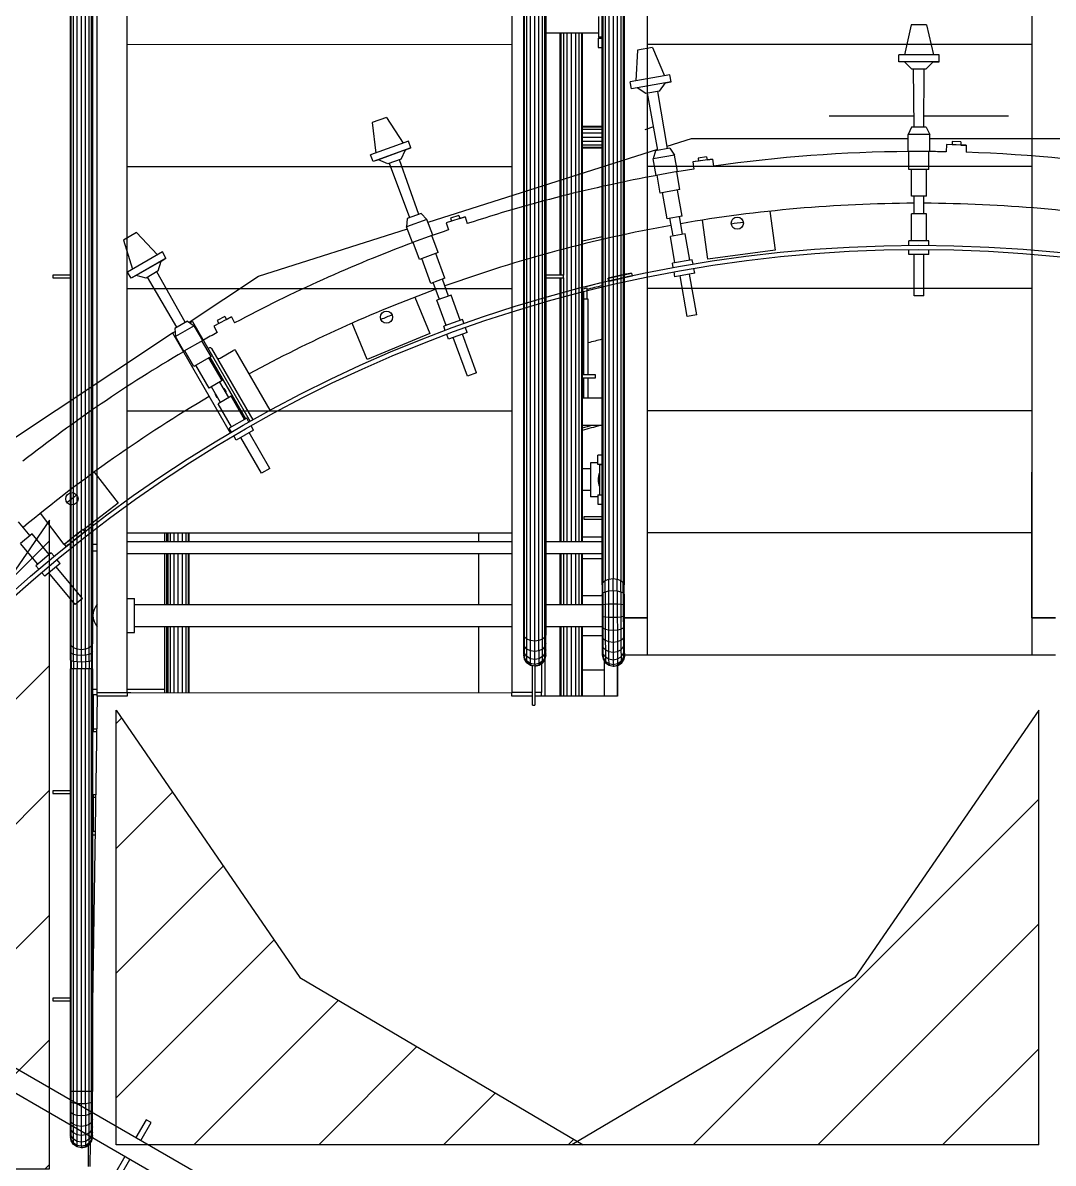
# Model space of a CAD drawing. Header units: metres. Extents: x 0 to 63075, y 0 to 44550.
# Drawn here: x 59575.8 to 59917.8, y 39164.8 to 39543.4 of the extents above; entities that cross this region are included whole.
import ezdxf

# ---------------------------------------------------------------- set-up
doc = ezdxf.new("R2010")
doc.units = ezdxf.units.M
doc.header["$LTSCALE"] = 75
for name, color, linetype in [('GSB', 7, 'Continuous'), ('ML6', 1, 'Continuous'), ('SDM', 7, 'Continuous'), ('SL1', 8, 'Continuous')]:
    doc.layers.add(name, color=color, linetype=linetype)
doc.styles.add('ROMANS', font='ROMANS.SHX')
doc.dimstyles.new('75___1-75', dxfattribs={"dimscale": 75, "dimtxt": 2.5, "dimasz": 2, "dimexe": 1.5, "dimexo": 1, "dimgap": 0.5, "dimtad": 1, "dimdec": 0, "dimzin": 12, "dimtxsty": 'ROMANS', "dimcen": 0, "dimclrd": 256, "dimclre": 256, "dimclrt": 3, "dimazin": 3, "dimtfac": 1, "dimtdec": 0, "dimtmove": 0, "dimatfit": 0, "dimfxl": 1, "dimlwd": -1, "dimlwe": -1, "dimarcsym": 0})
pattern_1 = [(44.99813, (326091.56, -18363.04), (-137.8813, 137.89033), [])]

# ---------------------------------------------------------------- blocks, each defined once
blk = doc.blocks.new('A$C6bae614f')
at = {"layer": 'SL1'}
h = blk.add_hatch(dxfattribs=at)
h.set_pattern_fill('_USER', color=256, scale=195, angle=44.9981, style=0, pattern_type=0)
h.set_pattern_definition(pattern_1)
h.paths.add_polyline_path([(410341.9, 36163.4), (409407.2, 35611.4), (410948.4, 35611.3), (410948.4, 37045.5)])
h = blk.add_hatch(dxfattribs=at)
h.set_pattern_fill('_USER', color=256, scale=195, angle=44.9981, style=0, pattern_type=0)
h.set_pattern_definition(pattern_1)
h.paths.add_polyline_path([(411501.9, 36034.3), (412127.8, 35664.6), (411095.7, 35664.6), (411095.8, 36625.1)])
h = blk.add_hatch(dxfattribs=at)
h.set_pattern_fill('_USER', color=256, scale=195, angle=44.9981, style=0, pattern_type=0)
h.set_pattern_definition(pattern_1)
h.paths.add_polyline_path([(412728.8, 36034.3), (412102.9, 35664.6), (413135, 35664.6), (413135, 36625)])
for p, q in [((412169.8, 36902.6), (412169.9, 39399)), ((412171.8, 39399), (412171.7, 36907.8)), ((412177.1, 39399), (412177, 36912.2)), ((412185, 39399), (412184.9, 36915.1)), ((412194.3, 39399), (412194.2, 36916.1)), ((412203.6, 39399), (412203.6, 36915.1)), ((412211.6, 39399), (412211.5, 36912.2)), ((412216.9, 39399), (412216.8, 36907.8)), ((412218.7, 39399), (412218.6, 36902.6)), ((412270.1, 36829.7), (412270.2, 39399)), ((413120.2, 39399), (413120.1, 36829.7)), ((410994.7, 36772.4), (410994.8, 38606.1)), ((410996.5, 36767.2), (410996.6, 38600.9)), ((411001.8, 36762.8), (411001.9, 38596.5)), ((411036.3, 36762.8), (411036.4, 38596.5)), ((411041.6, 36767.2), (411041.7, 38600.9)), ((411043.6, 38606.1), (411043.5, 36772.4)), ((411996.7, 36791.6), (411996.8, 38606)), ((411998.5, 36786.4), (411998.6, 38600.8)), ((412003.8, 36782), (412003.9, 38596.4)), ((412038.3, 36782), (412038.4, 38596.4)), ((412043.6, 36786.4), (412043.7, 38600.8)), ((412045.6, 38606), (412045.5, 36791.6)), ((411009.8, 36759.9), (411009.8, 38593.5)), ((411019.1, 36758.9), (411019.1, 38592.5)), ((411028.4, 36759.9), (411028.5, 38593.5)), ((412011.8, 36779), (412011.8, 38593.5)), ((412021.1, 36778), (412021.2, 38592.5)), ((412030.4, 36779), (412030.5, 38593.5)), ((411054.1, 36664.6), (411054.2, 38554.6)), ((411120.1, 36664.6), (411120.2, 38554.6)), ((411970.2, 38554.6), (411970.1, 36664.6)), ((412162.1, 38158.9), (412162.1, 38112.9)), ((412853.4, 38140.1), (412838.1, 38074.1)), ((412887, 38140.1), (412853.4, 38140.1)), ((412887, 38140.1), (412902.2, 38074.1)), ((412045.5, 38122.6), (412162.1, 38122.6)), ((412077.3, 37587.1), (412077.3, 38122.6)), ((412079.1, 38122.6), (412079.1, 37587.1)), ((412084.4, 38122.6), (412084.4, 37587.1)), ((412092.3, 38122.6), (412092.3, 36998)), ((412101.7, 38122.6), (412101.6, 36998)), ((412111, 38122.6), (412111, 36998)), ((412118.9, 38122.6), (412118.9, 36998)), ((412124.2, 38122.6), (412124.2, 36998)), ((412126.1, 38122.6), (412126, 36998)), ((411120.2, 38097.2), (411970.2, 38097.1)), ((412161, 38110.5), (412169.9, 38110.5)), ((412161, 38110.5), (412161, 38089.9)), ((412161, 38089.9), (412169.9, 38089.9)), ((412169.9, 38112.9), (412162.1, 38112.9)), ((412164.1, 38112.9), (412164.1, 38110.5)), ((412281.2, 38090), (412248.1, 38084.2)), ((413120.2, 38097.1), (412270.2, 38097.1)), ((412281.2, 38090), (412307.7, 38027.7)), ((412248.1, 38084.2), (412244.5, 38016.6)), ((412914.6, 38074.1), (412825.7, 38074.1)), ((412825.7, 38058.3), (412825.7, 38074.1)), ((412914.6, 38058.3), (412914.6, 38074.1)), ((412914.6, 38058.3), (412825.7, 38058.3)), ((412838.4, 38058.3), (412825.7, 38058.3)), ((412902, 38058.3), (412838.4, 38058.3)), ((412854.6, 38042.4), (412838.4, 38058.3)), ((412885.7, 38042.4), (412854.6, 38042.4)), ((412859.5, 37914.2), (412858.6, 38042.4)), ((412880.9, 37914.2), (412881.7, 38042.4)), ((412885.7, 38042.4), (412902, 38058.3)), ((412902, 38058.3), (412914.6, 38058.3)), ((412319.9, 38029.9), (412232.3, 38014.5)), ((412235.1, 37998.9), (412232.3, 38014.5)), ((412322.6, 38014.3), (412235.1, 37998.9)), ((412310.2, 38012.1), (412322.6, 38014.3)), ((412322.6, 38014.3), (412319.9, 38029.9)), ((412247.6, 38001), (412235.1, 37998.9)), ((412310.2, 38012.1), (412247.6, 38001)), ((412266.3, 37988.2), (412247.6, 38001)), ((412296.9, 37993.6), (412266.3, 37988.2)), ((412293.4, 37862.8), (412270.2, 37988.9)), ((412314.4, 37866.5), (412293, 37992.9)), ((412296.9, 37993.6), (412310.2, 38012.1)), ((412859.3, 37938.6), (412672, 37938.6)), ((413068.4, 37938.6), (412881, 37938.6)), ((411693.3, 37935.6), (411661.7, 37924.1)), ((411661.7, 37924.1), (411669.9, 37856.9)), ((411693.3, 37935.6), (411730.2, 37878.8)), ((412126.1, 37916.4), (412169.9, 37916.4)), ((412126.1, 37914.5), (412169.9, 37914.5)), ((412283.9, 37914.4), (412264.4, 37908.2)), ((412853.9, 37914.2), (412846.3, 37897.6)), ((412886.5, 37914.2), (412853.9, 37914.2)), ((412886.5, 37914.2), (412894.1, 37897.6)), ((412126.1, 37909.3), (412169.9, 37909.3)), ((412126.1, 37901.3), (412169.9, 37901.3)), ((412126.1, 37892), (412169.9, 37892)), ((412313.5, 37872), (412367.8, 37889.2)), ((412367.8, 37889.2), (412846.3, 37889.2)), ((412894.1, 37897.6), (412846.3, 37897.6)), ((412846.3, 37860.3), (412846.3, 37897.6)), ((412894.1, 37860.3), (412894.1, 37897.6)), ((412894.1, 37889.2), (413372.5, 37889.2)), ((411741.8, 37883), (411658.3, 37852.6)), ((411747.3, 37868.2), (411663.7, 37837.8)), ((411735.4, 37863.8), (411675.6, 37842.1)), ((411725.6, 37843.3), (411735.4, 37863.8)), ((411735.4, 37863.8), (411747.3, 37868.2)), ((411747.3, 37868.2), (411741.8, 37883)), ((411785.2, 37703.9), (412292.9, 37865.4)), ((412126.1, 37882.7), (412169.9, 37882.7)), ((412126.1, 37874.8), (412169.9, 37874.8)), ((412126.1, 37869.5), (412169.9, 37869.5)), ((412169.9, 37867.6), (412126.1, 37867.6)), ((412319.9, 37867.5), (412287.8, 37861.9)), ((412319.9, 37867.5), (412330.3, 37852.4)), ((412931.3, 37875.6), (412930.6, 37859.6)), ((412975, 37873.9), (412931.3, 37875.6)), ((412943.6, 37875.1), (412931.3, 37875.6)), ((412944, 37882.1), (412943.6, 37875.1)), ((412962.7, 37874.4), (412943.6, 37875.1)), ((412962.9, 37881.3), (412944, 37882.1)), ((412962.9, 37881.3), (412962.7, 37874.4)), ((412962.7, 37874.4), (412975, 37873.9)), ((412975, 37873.9), (412974.4, 37858.4)), ((411663.7, 37837.8), (411658.3, 37852.6)), ((411675.6, 37842.1), (411663.7, 37837.8)), ((411696.3, 37832.7), (411675.6, 37842.1)), ((411725.6, 37843.3), (411696.3, 37832.7)), ((411764.8, 37721.2), (411721.8, 37841.9)), ((412287.8, 37861.9), (412283.2, 37844.2)), ((412330.3, 37852.4), (412283.2, 37844.2)), ((412289.7, 37807.5), (412283.2, 37844.2)), ((412336.7, 37815.8), (412330.3, 37852.4)), ((412414.1, 37843.2), (412370.8, 37837.2)), ((412383, 37838.9), (412370.8, 37837.2)), ((412400.9, 37848.4), (412382.1, 37845.8)), ((412382.1, 37845.8), (412383, 37838.9)), ((412401.9, 37841.5), (412383, 37838.9)), ((412400.9, 37848.4), (412401.9, 37841.5)), ((412401.9, 37841.5), (412414.1, 37843.2)), ((412414.1, 37843.2), (412416.2, 37827.9)), ((412894.1, 37860.3), (412846.3, 37860.3)), ((412848.2, 37820.3), (412848.2, 37860.3)), ((412892.2, 37820.3), (412892.2, 37860.3)), ((411120.2, 37827.2), (411970.2, 37827.1)), ((411744.7, 37713.9), (411700.1, 37834)), ((413120.2, 37827.1), (412270.2, 37827.1)), ((412336.7, 37815.8), (412289.7, 37807.5)), ((412341.9, 37776.1), (412334.9, 37815.5)), ((412370.8, 37837.2), (412372.9, 37821.4)), ((412892.2, 37820.3), (412848.2, 37820.3)), ((412853.5, 37761.7), (412853.5, 37820.3)), ((412886.9, 37761.7), (412886.9, 37820.3)), ((412298.5, 37768.4), (412291.5, 37807.8)), ((412341.9, 37776.1), (412298.5, 37768.4)), ((412313.9, 37711.6), (412303.7, 37769.3)), ((412346.8, 37717.4), (412336.6, 37775.1)), ((412886.9, 37761.7), (412853.5, 37761.7)), ((412859.6, 37722.1), (412859.5, 37761.7)), ((412880.8, 37722.1), (412880.8, 37761.7)), ((411739.4, 37712), (411738, 37693.8)), ((411770.1, 37723.2), (411739.4, 37712)), ((411770.1, 37723.2), (411782.9, 37710.1)), ((411867, 37715.5), (411825.4, 37702.2)), ((411853.1, 37718.4), (411835.1, 37712.6)), ((411835.1, 37712.6), (411837.2, 37705.9)), ((411855.3, 37711.8), (411837.2, 37705.9)), ((411853.1, 37718.4), (411855.3, 37711.8)), ((411855.3, 37711.8), (411867, 37715.5)), ((411867, 37715.5), (411871.8, 37700.8)), ((412346.8, 37717.4), (412313.9, 37711.6)), ((412326.8, 37673.6), (412319.8, 37712.7)), ((412347.7, 37677.3), (412340.8, 37716.4)), ((412541, 37728.3), (412552.3, 37642.1)), ((412886.9, 37722.1), (412853.5, 37722.1)), ((412853.5, 37663), (412853.5, 37722.1)), ((412886.9, 37663), (412886.9, 37722.1)), ((411410.4, 37584.7), (411739.6, 37689.4)), ((411782.9, 37710.1), (411738, 37693.8)), ((411750.7, 37658.8), (411738, 37693.8)), ((411795.6, 37675.1), (411782.9, 37710.1)), ((411837.2, 37705.9), (411825.4, 37702.2)), ((411825.4, 37702.2), (411830.3, 37686.9)), ((412403.6, 37622.5), (412392.2, 37708.7)), ((411141.2, 37681.3), (411112.1, 37664.5)), ((411112.1, 37664.5), (411131.8, 37599.8)), ((411141.2, 37681.3), (411187.4, 37631.9)), ((411795.6, 37675.1), (411750.7, 37658.8)), ((411807.6, 37636.9), (411793.9, 37674.5)), ((412126.1, 37662.5), (412127.5, 37663)), ((412127.5, 37663), (412169.9, 37672)), ((412353.7, 37678.4), (412320.8, 37672.6)), ((412331, 37614.4), (412320.8, 37672.6)), ((412363.9, 37620.2), (412353.7, 37678.4)), ((412892.4, 37663), (412847.9, 37663)), ((412847.9, 37652.9), (412847.9, 37663)), ((412892.4, 37652.9), (412892.4, 37663)), ((411198.1, 37638.1), (411121.1, 37593.6)), ((411206, 37624.4), (411198.1, 37638.1)), ((411766.2, 37621.8), (411752.5, 37659.4)), ((411807.6, 37636.9), (411766.2, 37621.8)), ((412552.3, 37642.1), (412403.6, 37622.5)), ((412847.9, 37632.5), (412847.9, 37643.4)), ((412892.4, 37632.5), (412892.4, 37643.4)), ((411206, 37624.4), (411129, 37579.9)), ((411195.1, 37618), (411140, 37586.2)), ((411188.9, 37596.1), (411195.1, 37618)), ((411195.1, 37618), (411206, 37624.4)), ((411791.2, 37568.6), (411771.2, 37623.7)), ((411822.6, 37580), (411802.6, 37635.1)), ((412369.4, 37621.1), (412325.6, 37613.4)), ((412327.3, 37603.5), (412325.6, 37613.4)), ((412371.2, 37611.2), (412369.4, 37621.1)), ((412892.4, 37632.5), (412847.9, 37632.5)), ((412859.5, 37541.2), (412859.5, 37632.5)), ((412880.8, 37541.2), (412880.8, 37632.5)), ((410955.7, 37587.2), (410955.7, 37580.8)), ((410994.7, 37587.2), (410955.7, 37587.2)), ((411129, 37579.9), (411121.1, 37593.6)), ((411140, 37586.2), (411129, 37579.9)), ((411162, 37580.5), (411140, 37586.2)), ((411188.9, 37596.1), (411162, 37580.5)), ((411248.8, 37482.7), (411185.5, 37594.1)), ((412084.7, 37587.1), (412045.5, 37587.1)), ((412084.7, 37580.8), (412084.7, 37587.1)), ((412234.8, 37591.4), (412236.2, 37585.2)), ((412330.9, 37583.4), (412329, 37594.1)), ((412374.7, 37591.1), (412330.9, 37583.4)), ((412379.1, 37499.1), (412363.3, 37589.1)), ((412374.7, 37591.1), (412372.8, 37601.8)), ((410955.7, 37580.8), (410994.7, 37580.8)), ((411230.3, 37472), (411165.5, 37582.5)), ((411257, 37483.1), (411410.4, 37584.7)), ((411822.6, 37580), (411791.2, 37568.6)), ((411810.5, 37533.4), (411796.9, 37570.7)), ((411830.4, 37540.7), (411816.9, 37577.9)), ((412045.5, 37580.8), (412084.7, 37580.8)), ((412077.2, 36998), (412077.3, 37580.8)), ((412079.1, 37580.8), (412079.1, 36998)), ((412084.4, 37580.8), (412084.4, 36998)), ((412185, 37573.7), (412183.5, 37579.9)), ((412358.2, 37495.4), (412342.3, 37585.4)), ((411120.2, 37557.2), (411970.2, 37557.1)), ((411756.2, 37538.3), (411789.5, 37458)), ((411836.2, 37542.7), (411804.8, 37531.3)), ((411856.4, 37487.2), (411836.2, 37542.7)), ((412126.1, 37555.6), (412136, 37558.6)), ((412126.1, 37551.5), (412129.7, 37551.5)), ((412129.7, 37366.4), (412129.7, 37551.5)), ((412136, 37558.6), (412136, 37534)), ((413120.2, 37557.1), (412270.2, 37557.1)), ((412880.8, 37541.2), (412859.5, 37541.2)), ((413120.2, 37287.1), (413120.2, 37557.1)), ((411825, 37475.8), (411804.8, 37531.3)), ((412139.2, 37534), (412129.7, 37534)), ((412139.2, 37366.4), (412139.2, 37534)), ((411253.7, 37485.5), (411225.4, 37469.2)), ((411253.7, 37485.5), (411268.5, 37474.9)), ((411264.7, 37484.6), (411263.5, 37484)), ((411264.7, 37484.6), (411392.2, 37263.7)), ((411350.5, 37494.8), (411311.8, 37474.4)), ((411336.3, 37495.2), (411319.5, 37486.4)), ((411319.5, 37486.4), (411322.7, 37480.2)), ((411339.6, 37489.1), (411322.7, 37480.2)), ((411336.3, 37495.2), (411339.6, 37489.1)), ((411339.6, 37489.1), (411350.5, 37494.8)), ((411350.5, 37494.8), (411357.7, 37481.2)), ((411861.6, 37489.1), (411819.8, 37473.9)), ((411865, 37479.6), (411861.6, 37489.1)), ((412379.1, 37499.1), (412358.2, 37495.4)), ((411220.7, 37459.2), (411226.1, 37462.4)), ((411223.7, 37461), (411226.1, 37462.6)), ((411225.4, 37469.2), (411227.2, 37451)), ((411268.5, 37474.9), (411227.2, 37451)), ((411263.5, 37484), (411259.2, 37481.5)), ((411287.2, 37442.6), (411268.5, 37474.9)), ((411322.7, 37480.2), (411311.8, 37474.4)), ((411311.8, 37474.4), (411319.2, 37460.2)), ((411650.9, 37400.6), (411617.6, 37480.9)), ((411823.2, 37464.4), (411819.8, 37473.9)), ((411872, 37460.4), (411830.2, 37445.2)), ((411872, 37460.4), (411868.3, 37470.7)), ((410776.6, 37164.8), (411220.8, 37459.1)), ((411220.7, 37459.2), (411348.2, 37238.3)), ((411245.8, 37418.8), (411227.2, 37451)), ((411287.2, 37442.6), (411245.8, 37418.8)), ((411305.6, 37407.1), (411285.6, 37441.7)), ((411789.5, 37458), (411650.9, 37400.6)), ((411830.2, 37445.2), (411826.5, 37455.5)), ((411872.3, 37363.4), (411841.1, 37449.2)), ((411892.4, 37370.7), (411861.1, 37456.5)), ((412129.7, 37449.9), (412126.1, 37449.9)), ((411267.4, 37385), (411247.4, 37419.7)), ((411300.4, 37425.4), (411299.2, 37424.7)), ((411306.5, 37424.9), (411397.7, 37266.8)), ((411325.7, 37403.7), (411354.6, 37420.4)), ((411436.6, 37288.4), (411360.7, 37419.9)), ((411305.6, 37407.1), (411267.4, 37385)), ((411301.3, 37337), (411272, 37387.7)), ((411330.2, 37353.7), (411300.9, 37404.4)), ((411303, 37405.6), (411381.7, 37269.3)), ((411892.4, 37370.7), (411872.3, 37363.4)), ((412155.2, 37366.4), (412126.1, 37366.4)), ((412126.1, 37360.1), (412155.2, 37360.1)), ((412129.7, 37314.8), (412129.7, 37360.1)), ((412139.2, 37314.8), (412139.2, 37360.1)), ((412155.2, 37360.1), (412155.2, 37366.4)), ((411330.2, 37353.7), (411301.3, 37337)), ((411326.4, 37305.6), (411306.5, 37340)), ((411344.8, 37316.3), (411325, 37350.6)), ((411315.2, 37323.3), (411315.5, 37324.5)), ((411317.3, 37321.1), (411315.2, 37323.3)), ((411317.7, 37320.7), (411317.3, 37321.1)), ((411350.1, 37319.3), (411321.1, 37302.6)), ((411335.8, 37331.9), (411336.2, 37331.5)), ((411336.2, 37331.5), (411338.3, 37329.3)), ((411338.3, 37329.3), (411338, 37328.1)), ((411379.6, 37268.1), (411350.1, 37319.3)), ((412169.8, 37314.8), (412126.1, 37314.8)), ((411120.2, 37287.2), (411970.2, 37287.1)), ((411350.7, 37251.4), (411321.1, 37302.6)), ((413120.2, 37287.1), (412270.2, 37287.1)), ((413120.1, 37017.1), (413120.2, 37287.1)), ((411384.4, 37270.9), (411345.9, 37248.6)), ((411389.5, 37262.2), (411384.4, 37270.9)), ((411350.9, 37239.9), (411345.9, 37248.6)), ((411399.7, 37244.5), (411361.1, 37222.2)), ((411435.3, 37159.6), (411389.6, 37238.7)), ((411399.7, 37244.5), (411394.2, 37253.9)), ((412169.8, 37254.5), (412126.1, 37254.5)), ((411361.1, 37222.2), (411355.7, 37231.7)), ((411416.8, 37148.9), (411371.2, 37228)), ((412169.8, 37188.7), (412160.9, 37188.7)), ((412160.9, 37168.1), (412160.9, 37188.7)), ((411435.3, 37159.6), (411416.8, 37148.9)), ((412144.6, 37158.7), (412126.1, 37158.7)), ((412144.6, 37172.3), (412144.6, 37096.9)), ((412160.9, 37172.3), (412144.6, 37172.3)), ((412169.8, 37168.1), (412160.9, 37168.1)), ((412164.1, 37168.1), (412169.8, 37168.1)), ((412164.1, 37168.1), (412164.1, 37101.2)), ((412165.2, 37168.1), (412165.2, 37168.1)), ((411047.4, 37151.7), (411100.3, 37082.7)), ((412144.6, 37110.5), (412126.1, 37110.5)), ((411100.3, 37082.7), (411023.5, 37023.8)), ((412160.9, 37096.9), (412144.6, 37096.9)), ((412160.9, 37101.2), (412169.8, 37101.2)), ((412160.9, 37101.2), (412160.9, 37080.5)), ((410981.3, 36991.4), (410928.4, 37060.4)), ((412160.9, 37080.5), (412169.8, 37080.5)), ((410905.5, 37010.9), (410880, 37041.4)), ((412130.6, 37053.5), (412169.8, 37053.5)), ((412130.6, 37047.1), (412130.6, 37053.5)), ((412169.8, 37047.1), (412130.6, 37047.1)), ((412169.8, 37047.1), (412130.6, 37047.1)), ((410910.2, 37014.8), (410884.6, 36993.4)), ((410948.2, 36969.6), (410910.2, 37014.8)), ((411022.7, 37024.8), (411026.7, 37019.8)), ((411120.1, 37017.2), (411970.1, 37017.1)), ((411202.6, 37017.2), (411202.6, 36998)), ((411202.6, 37017.2), (411202.6, 36998)), ((411208, 36998), (411208, 37017.2)), ((411209.9, 37017.2), (411209.9, 36998)), ((411215.1, 37017.2), (411215.1, 36998)), ((411223.1, 37017.2), (411223.1, 36998)), ((411232.4, 37017.2), (411232.4, 36998)), ((411241.7, 37017.2), (411241.7, 36998)), ((411249.7, 37017.2), (411249.7, 36998)), ((411254.9, 37017.2), (411254.9, 36998)), ((411256.8, 37017.2), (411256.8, 36998)), ((411897.1, 37017.2), (411897.1, 36998)), ((412126, 37008.7), (412169.8, 37008.7)), ((413120.1, 37017.1), (412270.1, 37017.1)), ((413120.1, 36829.7), (413120.1, 37017.1)), ((410922.6, 36948.1), (410884.6, 36993.4)), ((410981.9, 36991.8), (410981.3, 36991.4)), ((410985.5, 36987.2), (410981.6, 36992.2)), ((411043.5, 36992.2), (411054.1, 36992.2)), ((411120.1, 36998), (411970.1, 36998)), ((412045.5, 36998), (412169.8, 36998)), ((410952.4, 36973.1), (410918.3, 36944.5)), ((410958.9, 36965.4), (410952.4, 36973.1)), ((410972, 36949.8), (410965, 36958.1)), ((411043.5, 36977.2), (411054.1, 36977.2)), ((411120.1, 36971.3), (411970.1, 36971.3)), ((411202.6, 36971.3), (411202.6, 36858.8)), ((411202.6, 36971.3), (411202.6, 36858.8)), ((411208, 36858.8), (411208, 36971.3)), ((411209.9, 36971.3), (411209.9, 36858.8)), ((411215.1, 36971.3), (411215.1, 36858.8)), ((411223.1, 36971.3), (411223.1, 36858.8)), ((411232.4, 36971.3), (411232.4, 36858.8)), ((411241.7, 36971.3), (411241.7, 36858.8)), ((411249.7, 36971.3), (411249.7, 36858.8)), ((411254.9, 36971.3), (411254.9, 36858.8)), ((411256.8, 36971.3), (411256.8, 36858.8)), ((411897.1, 36971.3), (411897.1, 36858.8)), ((412045.5, 36971.3), (412169.8, 36971.3)), ((412077.2, 36858.7), (412077.2, 36971.3)), ((412079.1, 36971.3), (412079.1, 36858.7)), ((412084.4, 36971.3), (412084.4, 36858.7)), ((412092.3, 36971.3), (412092.3, 36858.7)), ((412101.6, 36971.3), (412101.6, 36858.7)), ((412111, 36971.3), (412111, 36858.7)), ((412118.9, 36971.3), (412118.9, 36858.7)), ((412124.2, 36971.3), (412124.2, 36858.7)), ((412126, 36971.3), (412126, 36858.7)), ((412126, 36960.5), (412169.8, 36960.5)), ((410924.8, 36936.8), (410918.3, 36944.5)), ((410972, 36949.8), (410937.9, 36921.2)), ((411021.8, 36872.4), (410963.1, 36942.3)), ((410937.9, 36921.2), (410930.9, 36929.5)), ((411005.5, 36858.7), (410946.8, 36928.6)), ((412169.8, 36902.6), (412171.7, 36907.8)), ((412171.7, 36907.8), (412177, 36912.2)), ((412171.7, 36884.4), (412171.7, 36907.8)), ((412177, 36912.2), (412184.9, 36915.1)), ((412177, 36887.1), (412177, 36912.2)), ((412184.9, 36915.1), (412194.2, 36916.1)), ((412184.9, 36888.9), (412184.9, 36915.1)), ((412194.2, 36889.6), (412194.2, 36916.1)), ((412194.2, 36916.1), (412203.6, 36915.1)), ((412203.6, 36888.9), (412203.6, 36915.1)), ((412203.6, 36915.1), (412211.5, 36912.2)), ((412211.5, 36887.1), (412211.5, 36912.2)), ((412211.5, 36912.2), (412216.8, 36907.8)), ((412216.8, 36907.8), (412218.6, 36902.6)), ((412216.8, 36884.4), (412216.8, 36907.8)), ((412169.8, 36902.6), (412169.8, 36881.2)), ((412169.8, 36881.2), (412171.7, 36884.4)), ((412169.8, 36881.2), (412169.9, 36857.9)), ((412171.7, 36884.4), (412177, 36887.1)), ((412171.7, 36884.4), (412171.7, 36858.9)), ((412177, 36887.1), (412184.9, 36888.9)), ((412177, 36887.1), (412177, 36859.8)), ((412184.9, 36888.9), (412194.2, 36889.6)), ((412184.9, 36860.4), (412184.9, 36888.9)), ((412194.2, 36889.6), (412194.3, 36860.6)), ((412194.2, 36889.6), (412203.6, 36888.9)), ((412203.6, 36888.9), (412211.5, 36887.1)), ((412203.6, 36888.9), (412203.6, 36860.4)), ((412211.5, 36887.1), (412211.5, 36859.8)), ((412211.5, 36887.1), (412216.8, 36884.4)), ((412216.8, 36884.4), (412218.6, 36881.3)), ((412216.8, 36884.4), (412216.8, 36859)), ((412218.6, 36881.3), (412218.6, 36902.6)), ((412218.6, 36881.3), (412218.7, 36858)), ((411021.8, 36872.4), (411005.5, 36858.7)), ((411120.1, 36872.4), (411136.5, 36872.4)), ((411136.5, 36796.9), (411136.5, 36872.4)), ((411136.5, 36858.8), (411970.1, 36858.8)), ((412045.5, 36858.8), (412169.9, 36858.7)), ((412126, 36879.1), (412169.8, 36879.1)), ((412169.9, 36857.9), (412171.7, 36858.9)), ((412169.9, 36857.9), (412169.9, 36834)), ((412171.7, 36858.9), (412177, 36859.8)), ((412171.7, 36858.9), (412171.7, 36832.7)), ((412177, 36859.8), (412184.9, 36860.4)), ((412177, 36859.8), (412177, 36831.7)), ((412184.9, 36860.4), (412194.3, 36860.6)), ((412185, 36831), (412184.9, 36860.4)), ((412194.3, 36860.6), (412194.3, 36830.8)), ((412194.3, 36860.6), (412203.6, 36860.4)), ((412203.6, 36860.4), (412211.5, 36859.8)), ((412203.6, 36860.4), (412203.6, 36831.1)), ((412211.5, 36859.8), (412211.5, 36831.8)), ((412211.5, 36859.8), (412216.8, 36859)), ((412216.8, 36859), (412218.7, 36858)), ((412216.8, 36859), (412216.8, 36832.8)), ((412218.7, 36858), (412218.7, 36834)), ((411043.5, 36842.2), (411045.4, 36842.2)), ((412169.9, 36834), (412171.7, 36832.7)), ((412169.9, 36834), (412169.9, 36810.8)), ((412171.7, 36832.7), (412177, 36831.7)), ((412171.7, 36832.7), (412171.8, 36807.4)), ((412177, 36831.7), (412185, 36831)), ((412177, 36831.7), (412177.1, 36804.5)), ((412185, 36831), (412194.3, 36830.8)), ((412185, 36802.6), (412185, 36831)), ((412194.3, 36830.8), (412203.6, 36831.1)), ((412194.3, 36830.8), (412194.3, 36802)), ((412203.6, 36831.1), (412211.5, 36831.8)), ((412203.6, 36831.1), (412203.7, 36802.7)), ((412211.5, 36831.8), (412216.8, 36832.8)), ((412211.5, 36831.8), (412211.6, 36804.6)), ((412216.8, 36832.8), (412218.7, 36834)), ((412216.8, 36832.8), (412216.9, 36807.5)), ((412218.7, 36834), (412218.7, 36810.9)), ((412218.7, 36829.7), (412270.1, 36829.7)), ((412270.1, 36829.7), (412218.7, 36829.7)), ((412270.1, 36747.1), (412270.1, 36829.7)), ((413120.1, 36829.7), (413120.1, 36747.1)), ((413171.8, 36829.7), (413120.1, 36829.7)), ((413120.1, 36829.7), (413171.8, 36829.7)), ((411043.5, 36827.2), (411045.4, 36827.2)), ((411136.5, 36810.5), (411970.1, 36810.5)), ((411202.6, 36810.5), (411202.6, 36671.2)), ((411202.6, 36810.5), (411202.6, 36663.3)), ((411208, 36663.3), (411208, 36810.5)), ((411209.9, 36810.5), (411209.8, 36663.3)), ((411215.1, 36810.5), (411215.1, 36663.3)), ((411223.1, 36810.5), (411223.1, 36663.3)), ((411232.4, 36810.5), (411232.4, 36663.3)), ((411241.7, 36810.5), (411241.7, 36663.3)), ((411249.6, 36810.5), (411249.6, 36663.3)), ((411254.9, 36810.5), (411254.9, 36663.3)), ((411256.8, 36810.5), (411256.8, 36663.3)), ((411897.1, 36810.5), (411897.1, 36663.2)), ((412045.5, 36810.5), (412169.9, 36810.5)), ((412077.2, 36656.2), (412077.2, 36810.5)), ((412079.1, 36810.5), (412079.1, 36656.2)), ((412084.4, 36810.5), (412084.4, 36656.2)), ((412092.3, 36810.5), (412092.3, 36656.2)), ((412101.6, 36810.5), (412101.6, 36656.2)), ((412111, 36810.5), (412111, 36656.2)), ((412118.9, 36810.5), (412118.9, 36656.2)), ((412124.2, 36810.5), (412124.2, 36656.2)), ((412126, 36810.5), (412126, 36656.2)), ((412169.9, 36810.8), (412171.8, 36807.4)), ((412169.9, 36810.8), (412170, 36789.7)), ((412171.8, 36807.4), (412177.1, 36804.5)), ((412171.8, 36807.4), (412171.8, 36784.3)), ((412177.1, 36804.5), (412177.1, 36779.8)), ((412177.1, 36804.5), (412185, 36802.6)), ((412203.7, 36802.7), (412211.6, 36804.6)), ((412211.6, 36804.6), (412216.9, 36807.5)), ((412211.6, 36804.6), (412211.6, 36779.9)), ((412216.9, 36807.5), (412218.7, 36810.9)), ((412216.9, 36807.5), (412216.9, 36784.4)), ((412218.7, 36810.9), (412218.8, 36789.8)), ((411120.1, 36796.9), (411136.5, 36796.9)), ((411998.5, 36786.4), (411996.7, 36791.6)), ((411996.7, 36773), (411996.7, 36791.6)), ((411998.5, 36766.1), (411998.5, 36786.4)), ((412003.8, 36782), (411998.5, 36786.4)), ((412003.8, 36760.2), (412003.8, 36782)), ((412011.8, 36779), (412003.8, 36782)), ((412011.8, 36756.3), (412011.8, 36779)), ((412021.1, 36778), (412011.8, 36779)), ((412030.4, 36779), (412021.1, 36778)), ((412038.3, 36782), (412030.4, 36779)), ((412030.4, 36756.3), (412030.4, 36779)), ((412043.6, 36786.4), (412038.3, 36782)), ((412038.3, 36760.2), (412038.3, 36782)), ((412045.5, 36791.6), (412043.6, 36786.4)), ((412043.6, 36766.1), (412043.6, 36786.4)), ((412045.5, 36773), (412045.5, 36791.6)), ((412126, 36790.2), (412170, 36790.2)), ((412170, 36789.7), (412170, 36771.9)), ((412170, 36789.7), (412171.8, 36784.3)), ((412171.8, 36784.3), (412177.1, 36779.8)), ((412171.8, 36784.3), (412171.9, 36764.8)), ((412177.1, 36779.8), (412177.2, 36758.9)), ((412177.1, 36779.8), (412185.1, 36776.8)), ((412185.1, 36776.8), (412185, 36802.6)), ((412185, 36802.6), (412194.3, 36802)), ((412194.3, 36802), (412203.7, 36802.7)), ((412194.3, 36802), (412194.4, 36775.7)), ((412203.7, 36802.7), (412203.7, 36776.8)), ((412203.7, 36776.8), (412211.6, 36779.9)), ((412211.6, 36779.9), (412216.9, 36784.4)), ((412211.6, 36779.9), (412211.7, 36759)), ((412216.9, 36784.4), (412218.8, 36789.8)), ((412216.9, 36784.4), (412217, 36765)), ((412218.8, 36789.8), (412218.8, 36772)), ((410994.7, 36755.1), (410994.7, 36772.4)), ((410996.5, 36767.2), (410994.7, 36772.4)), ((410996.5, 36751.5), (410994.7, 36755.1)), ((410994.7, 36736.4), (410994.7, 36755.1)), ((410996.5, 36751.5), (410996.5, 36767.2)), ((411001.8, 36762.8), (410996.5, 36767.2)), ((411001.8, 36748.5), (411001.8, 36762.8)), ((411009.8, 36759.9), (411001.8, 36762.8)), ((411009.8, 36746.5), (411009.8, 36759.9)), ((411019.1, 36758.9), (411009.8, 36759.9)), ((411028.4, 36759.9), (411019.1, 36758.9)), ((411019.1, 36745.8), (411019.1, 36758.9)), ((411036.3, 36762.8), (411028.4, 36759.9)), ((411028.4, 36746.5), (411028.4, 36759.9)), ((411041.6, 36767.2), (411036.3, 36762.8)), ((411036.3, 36748.5), (411036.3, 36762.8)), ((411043.5, 36772.4), (411041.6, 36767.2)), ((411041.6, 36751.5), (411041.6, 36767.2)), ((411043.5, 36755.1), (411041.6, 36751.5)), ((411043.5, 36755.1), (411043.5, 36772.4)), ((411043.5, 36736.3), (411043.5, 36755.1)), ((411998.5, 36766.1), (411996.7, 36773)), ((411996.7, 36758.9), (411996.7, 36773)), ((411996.7, 36750.1), (411996.7, 36758.9)), ((411998.5, 36750.7), (411996.7, 36758.9)), ((411998.5, 36750.7), (411998.5, 36766.1)), ((412003.8, 36760.2), (411998.5, 36766.1)), ((412011.8, 36756.3), (412003.8, 36760.2)), ((412003.8, 36743.7), (412003.8, 36760.2)), ((412011.8, 36739.1), (412011.8, 36756.3)), ((412021.1, 36754.9), (412011.8, 36756.3)), ((412021.1, 36754.9), (412021.1, 36778)), ((412030.4, 36756.3), (412021.1, 36754.9)), ((412021.1, 36737.4), (412021.1, 36754.9)), ((412038.3, 36760.2), (412030.4, 36756.3)), ((412030.4, 36756.3), (412030.4, 36739.1)), ((412043.6, 36766.1), (412038.3, 36760.2)), ((412038.3, 36743.7), (412038.3, 36760.2)), ((412045.5, 36773), (412043.6, 36766.1)), ((412043.6, 36750.7), (412043.6, 36766.1)), ((412045.5, 36758.9), (412043.6, 36750.7)), ((412045.5, 36758.9), (412045.5, 36773)), ((412045.5, 36750.1), (412045.5, 36758.9)), ((412170, 36771.9), (412171.9, 36764.8)), ((412170, 36771.9), (412170.1, 36758.3)), ((412170.1, 36758.3), (412170.1, 36749.9)), ((412170.1, 36758.3), (412171.9, 36750.1)), ((412171.9, 36764.8), (412177.2, 36758.9)), ((412171.9, 36764.8), (412171.9, 36750.1)), ((412177.2, 36758.9), (412185.1, 36754.9)), ((412177.2, 36758.9), (412177.3, 36743.1)), ((412185.1, 36754.9), (412185.1, 36776.8)), ((412185.1, 36776.8), (412194.4, 36775.7)), ((412185.1, 36754.9), (412194.5, 36753.6)), ((412185.2, 36738.4), (412185.1, 36754.9)), ((412194.4, 36775.7), (412203.7, 36776.8)), ((412194.4, 36775.7), (412194.5, 36753.6)), ((412194.5, 36753.6), (412203.8, 36755)), ((412203.7, 36776.8), (412203.8, 36755)), ((412203.8, 36755), (412211.7, 36759)), ((412203.8, 36755), (412203.9, 36738.5)), ((412211.7, 36759), (412217, 36765)), ((412211.7, 36759), (412211.8, 36743.2)), ((412217, 36765), (412218.8, 36772)), ((412217, 36765), (412217, 36750.2)), ((412217, 36750.2), (412218.9, 36758.5)), ((412218.8, 36772), (412218.9, 36758.5)), ((412218.9, 36758.5), (412218.9, 36750.1)), ((412219, 36756.5), (412218.9, 36756.7)), ((412218.9, 36756.5), (412219, 36756.5)), ((412220.9, 36747.1), (412219, 36756.5)), ((410996.5, 36734.5), (410994.7, 36736.4)), ((410994.7, 36736.4), (410994.7, 36716.8)), ((410996.5, 36734.5), (410996.5, 36751.5)), ((411001.8, 36748.5), (410996.5, 36751.5)), ((411001.8, 36733), (410996.5, 36734.5)), ((410996.5, 36734.5), (410996.5, 36716.8)), ((411001.8, 36733), (411001.8, 36748.5)), ((411009.8, 36746.5), (411001.8, 36748.5)), ((411001.8, 36733), (411001.8, 36716.8)), ((411009.8, 36732), (411001.8, 36733)), ((411019.1, 36745.8), (411009.8, 36746.5)), ((411009.8, 36732), (411009.8, 36746.5)), ((411009.8, 36732), (411009.8, 36716.8)), ((411019.1, 36731.6), (411009.8, 36732)), ((411028.4, 36746.5), (411019.1, 36745.8)), ((411019.1, 36731.6), (411019.1, 36745.8)), ((411028.4, 36731.9), (411019.1, 36731.6)), ((411019.1, 36731.6), (411019.1, 36716.8)), ((411036.3, 36748.5), (411028.4, 36746.5)), ((411028.4, 36746.5), (411028.4, 36731.9)), ((411036.3, 36733), (411028.4, 36731.9)), ((411028.4, 36731.9), (411028.4, 36716.8)), ((411041.6, 36751.5), (411036.3, 36748.5)), ((411036.3, 36733), (411036.3, 36748.5)), ((411041.6, 36734.5), (411036.3, 36733)), ((411036.3, 36733), (411036.3, 36716.8)), ((411041.6, 36734.5), (411041.6, 36751.5)), ((411043.5, 36736.3), (411041.6, 36734.5)), ((411041.6, 36734.5), (411041.6, 36716.8)), ((411043.5, 36716.8), (411043.5, 36736.3)), ((411996.7, 36750.1), (411996.7, 36747.1)), ((411998.6, 36741.1), (411996.7, 36750.1)), ((411998.6, 36737.8), (411996.7, 36747.1)), ((411998.6, 36741.1), (411998.5, 36750.7)), ((412003.8, 36743.7), (411998.5, 36750.7)), ((412003.8, 36733.4), (411998.6, 36741.1)), ((411998.6, 36741.1), (411998.6, 36737.8)), ((412003.8, 36729.9), (411998.6, 36737.8)), ((412011.8, 36739.1), (412003.8, 36743.7)), ((412003.8, 36733.4), (412003.8, 36743.7)), ((412011.8, 36728.3), (412003.8, 36733.4)), ((412003.8, 36733.4), (412003.8, 36729.9)), ((412011.8, 36724.6), (412003.8, 36729.9)), ((412004, 36729.8), (412003.8, 36729.9)), ((412004, 36729.8), (412011.9, 36724.5)), ((412011.8, 36728.3), (412011.8, 36739.1)), ((412021.1, 36737.4), (412011.8, 36739.1)), ((412030.4, 36739.1), (412021.1, 36737.4)), ((412021.1, 36726.5), (412021.1, 36737.4)), ((412038.3, 36743.7), (412030.4, 36739.1)), ((412030.4, 36739.1), (412030.4, 36728.3)), ((412038.3, 36733.4), (412030.4, 36728.3)), ((412038.4, 36729.9), (412030.4, 36724.6)), ((412030.6, 36724.5), (412038.5, 36729.8)), ((412043.6, 36750.7), (412038.3, 36743.7)), ((412038.3, 36733.4), (412038.3, 36743.7)), ((412043.6, 36741.1), (412038.3, 36733.4)), ((412038.3, 36733.4), (412038.4, 36729.9)), ((412043.6, 36737.8), (412038.4, 36729.9)), ((412038.5, 36729.8), (412038.4, 36729.9)), ((412038.5, 36729.8), (412043.8, 36737.7)), ((412043.1, 36736.8), (412043.1, 36656.2)), ((412043.6, 36741.1), (412043.6, 36750.7)), ((412045.5, 36750.1), (412043.6, 36741.1)), ((412045.5, 36747.1), (412043.6, 36737.8)), ((412043.6, 36741.1), (412043.6, 36737.8)), ((412043.8, 36737.7), (412043.6, 36737.8)), ((412043.8, 36737.7), (412045.6, 36747.1)), ((412045.5, 36747.1), (412045.5, 36750.1)), ((412045.6, 36747.1), (412045.5, 36747.7)), ((412045.5, 36747.1), (412045.6, 36747.1)), ((412170.1, 36749.9), (412172, 36740.8)), ((412170.1, 36749.9), (412170.2, 36747)), ((412170.2, 36747), (412172.1, 36737.7)), ((412171.9, 36750.1), (412177.3, 36743.1)), ((412171.9, 36750.1), (412172, 36740.8)), ((412172, 36740.8), (412172.1, 36737.7)), ((412172, 36740.8), (412177.3, 36733.2)), ((412172.1, 36737.7), (412177.4, 36729.8)), ((412174.5, 36734.1), (412174.5, 36656.2)), ((412177.3, 36743.1), (412185.2, 36738.4)), ((412177.3, 36743.1), (412177.3, 36733.2)), ((412177.3, 36733.2), (412185.3, 36728.1)), ((412177.3, 36733.2), (412177.4, 36729.8)), ((412177.4, 36729.8), (412185.3, 36724.6)), ((412185.2, 36738.4), (412194.5, 36736.8)), ((412185.3, 36728.1), (412185.2, 36738.4)), ((412194.5, 36753.6), (412194.5, 36736.8)), ((412194.5, 36736.8), (412203.9, 36738.5)), ((412194.5, 36736.8), (412194.6, 36726.3)), ((412203.9, 36738.5), (412211.8, 36743.2)), ((412203.9, 36738.5), (412203.9, 36728.1)), ((412203.9, 36728.1), (412211.8, 36733.3)), ((412204, 36724.6), (412211.9, 36729.9)), ((412206, 36724.5), (412213.9, 36729.8)), ((412211.8, 36743.2), (412217, 36750.2)), ((412211.8, 36743.2), (412211.8, 36733.3)), ((412211.8, 36733.3), (412217.1, 36741)), ((412211.8, 36733.3), (412211.9, 36729.9)), ((412211.9, 36729.9), (412217.1, 36737.9)), ((412211.9, 36729.9), (412213.9, 36729.8)), ((412213.9, 36729.8), (412219.1, 36737.8)), ((412217, 36750.2), (412217.1, 36741)), ((412217.1, 36741), (412218.9, 36750.1)), ((412217.1, 36737.9), (412219, 36747.2)), ((412217.1, 36741), (412217.1, 36737.9)), ((412217.1, 36737.9), (412219.1, 36737.8)), ((412218.9, 36750.1), (412219, 36747.2)), ((412219, 36747.2), (412220.9, 36747.1)), ((412219.1, 36737.8), (412220.9, 36747.1)), ((413171.8, 36747.1), (412220.9, 36747.1)), ((410994.7, 35782.5), (410994.7, 36716.8)), ((410996.5, 36716.8), (410994.7, 36716.8)), ((410996.5, 35782.5), (410996.5, 36716.8)), ((411001.8, 36716.8), (410996.5, 36716.8)), ((411009.8, 36716.8), (411001.8, 36716.8)), ((411001.8, 35782.5), (411001.8, 36716.8)), ((411009.7, 35782.5), (411009.8, 36716.8)), ((411019.1, 36716.8), (411009.8, 36716.8)), ((411028.4, 36716.8), (411019.1, 36716.8)), ((411019.1, 35782.5), (411019.1, 36716.8)), ((411028.4, 35782.5), (411028.4, 36716.8)), ((411036.3, 36716.8), (411028.4, 36716.8)), ((411041.6, 36716.8), (411036.3, 36716.8)), ((411036.3, 35782.5), (411036.3, 36716.8)), ((411043.5, 36716.8), (411041.6, 36716.8)), ((411041.6, 35782.5), (411041.6, 36716.8)), ((411043.5, 36716.8), (411043.5, 35782.5)), ((412011.8, 36728.3), (412011.8, 36724.6)), ((412021.1, 36726.5), (412011.8, 36728.3)), ((412021.1, 36722.7), (412011.8, 36724.6)), ((412011.9, 36724.5), (412011.8, 36724.6)), ((412011.9, 36724.5), (412016.4, 36723.6)), ((412016.4, 36636.5), (412016.4, 36723.6)), ((412030.4, 36728.3), (412021.1, 36726.5)), ((412021.1, 36726.5), (412021.1, 36722.7)), ((412030.4, 36724.6), (412021.1, 36722.7)), ((412021.2, 36722.7), (412021.1, 36722.7)), ((412021.2, 36722.7), (412030.6, 36724.5)), ((412021.2, 36722.7), (412021.2, 36636.5)), ((412021.2, 36722.7), (412021.2, 36722.7)), ((412030.4, 36728.3), (412030.4, 36724.6)), ((412030.6, 36724.5), (412030.4, 36724.6)), ((412036.2, 36728.3), (412036.2, 36664.6)), ((412126, 36714.8), (412174.5, 36714.8)), ((412185.3, 36728.1), (412185.3, 36724.6)), ((412185.3, 36728.1), (412194.6, 36726.3)), ((412185.3, 36724.6), (412194.7, 36722.7)), ((412194.6, 36726.3), (412203.9, 36728.1)), ((412194.6, 36726.3), (412194.7, 36722.7)), ((412194.7, 36722.7), (412204, 36724.6)), ((412194.7, 36722.7), (412196.6, 36722.6)), ((412196.6, 36722.6), (412206, 36724.5)), ((412203.9, 36728.1), (412204, 36724.6)), ((412204, 36724.6), (412206, 36724.5)), ((412204.1, 36656.2), (412204.1, 36724.2)), ((412204.1, 36724.2), (412204.1, 36656.2)), ((411054.1, 36671.2), (411043.5, 36671.2)), ((411054.1, 36656.3), (411043.5, 35977.1)), ((411045.1, 36659), (411045.1, 36577.4)), ((411054.1, 36659), (411045.1, 36659)), ((411054.1, 36656.3), (411054.1, 36664.6)), ((411054.1, 36664.6), (411120.1, 36664.6)), ((411054.1, 36664.6), (411120.1, 36664.6)), ((411120.1, 36656.3), (411054.1, 36656.3)), ((411202.6, 36671.2), (411120.1, 36671.2)), ((411120.1, 36663.3), (411120.1, 36664.6)), ((411120.1, 36664), (411128.1, 36664)), ((411120.1, 36663.3), (411120.1, 36656.3)), ((411970.1, 36663.2), (411120.1, 36663.3)), ((411128.1, 36664), (411128.1, 36663.3)), ((412016.4, 36664.6), (411970.1, 36664.6)), ((411970.1, 36663.2), (411970.1, 36664.6)), ((412016.4, 36664.6), (411970.1, 36664.6)), ((411970.1, 36656.2), (411970.1, 36663.2)), ((412016.4, 36656.2), (411970.1, 36656.2)), ((412036.2, 36664.6), (412021.2, 36664.6)), ((412036.2, 36664.6), (412021.2, 36664.6)), ((412204.1, 36656.2), (412021.2, 36656.2)), ((412036.2, 36656.2), (412036.2, 36664.6)), ((412016.4, 36636.5), (412021.2, 36636.5)), ((411044.1, 36584), (411053, 36584)), ((411044.1, 36432), (411044.1, 36584)), ((411052.9, 36577.4), (411044.1, 36577.4)), ((411052.9, 36577.4), (411044.1, 36577.4)), ((410955.6, 36447.2), (410955.6, 36440.8)), ((410994.7, 36447.2), (410955.6, 36447.2)), ((410955.6, 36440.8), (410994.7, 36440.8)), ((411044.1, 36438.6), (411050.7, 36438.6)), ((411050.6, 36432), (411044.1, 36432)), ((411045.1, 36438.6), (411045.1, 36357)), ((411049.4, 36357), (411045.1, 36357)), ((411049.3, 36349.2), (411043.5, 36349.2)), ((412016.1, 35173.9), (410292.4, 36169.2)), ((411992, 35132.1), (410268.3, 36127.4)), ((410955.6, 35988.9), (410955.6, 35982.5)), ((410994.7, 35988.9), (410955.6, 35988.9)), ((410955.6, 35982.5), (410994.7, 35982.5)), ((410994.7, 35760.3), (410994.7, 35782.5)), ((410996.5, 35782.5), (410994.7, 35782.5)), ((411001.8, 35782.5), (410996.5, 35782.5)), ((410996.5, 35758.2), (410996.5, 35782.5)), ((411001.8, 35756.5), (411001.8, 35782.5)), ((411009.7, 35782.5), (411001.8, 35782.5)), ((411019.1, 35782.5), (411009.7, 35782.5)), ((411009.7, 35755.3), (411009.7, 35782.5)), ((411028.4, 35782.5), (411019.1, 35782.5)), ((411019.1, 35754.9), (411019.1, 35782.5)), ((411028.4, 35755.3), (411028.4, 35782.5)), ((411036.3, 35782.5), (411028.4, 35782.5)), ((411036.3, 35756.5), (411036.3, 35782.5)), ((411041.6, 35782.5), (411036.3, 35782.5)), ((411043.5, 35782.5), (411041.6, 35782.5)), ((411041.6, 35758.2), (411041.6, 35782.5)), ((411043.5, 35760.3), (411043.5, 35782.5)), ((410994.7, 35739.2), (410994.7, 35760.3)), ((410996.5, 35758.2), (410994.7, 35760.3)), ((411001.8, 35756.5), (410996.5, 35758.2)), ((410996.5, 35735.1), (410996.5, 35758.2)), ((411009.7, 35755.3), (411001.8, 35756.5)), ((411001.8, 35731.7), (411001.8, 35756.5)), ((411019.1, 35754.9), (411009.7, 35755.3)), ((411009.7, 35729.4), (411009.7, 35755.3)), ((411028.4, 35755.3), (411019.1, 35754.9)), ((411019.1, 35728.6), (411019.1, 35754.9)), ((411036.3, 35756.5), (411028.4, 35755.3)), ((411028.4, 35755.3), (411028.4, 35729.4)), ((411041.6, 35758.2), (411036.3, 35756.5)), ((411036.3, 35731.7), (411036.3, 35756.5)), ((411043.5, 35760.3), (411041.6, 35758.2)), ((411041.6, 35735.1), (411041.6, 35758.2)), ((411043.5, 35739.2), (411043.5, 35760.3)), ((410994.7, 35720.2), (410994.7, 35739.2)), ((410996.5, 35735.1), (410994.7, 35739.2)), ((410996.5, 35714.4), (410994.7, 35720.2)), ((410994.7, 35704.4), (410994.7, 35720.2)), ((410996.5, 35714.4), (410996.5, 35735.1)), ((411001.8, 35731.7), (410996.5, 35735.1)), ((411009.7, 35729.4), (411001.8, 35731.7)), ((411001.8, 35709.4), (411001.8, 35731.7)), ((411009.7, 35706.1), (411009.7, 35729.4)), ((411019.1, 35728.6), (411009.7, 35729.4)), ((411028.4, 35729.4), (411019.1, 35728.6)), ((411019.1, 35705), (411019.1, 35728.6)), ((411036.3, 35731.7), (411028.4, 35729.4)), ((411028.4, 35729.4), (411028.4, 35706.1)), ((411041.6, 35735.1), (411036.3, 35731.7)), ((411036.3, 35709.4), (411036.3, 35731.7)), ((411043.5, 35739.2), (411041.6, 35735.1)), ((411041.6, 35714.4), (411041.6, 35735.1)), ((411043.5, 35720.2), (411041.6, 35714.4)), ((411043.5, 35720.2), (411043.5, 35739.2)), ((411043.5, 35704.4), (411043.5, 35720.2)), ((410994.7, 35692.4), (410994.7, 35704.4)), ((410996.5, 35697.1), (410994.7, 35704.4)), ((410996.5, 35697.1), (410996.5, 35714.4)), ((411001.8, 35709.4), (410996.5, 35714.4)), ((410996.5, 35684), (410996.5, 35697.1)), ((411001.8, 35690.9), (410996.5, 35697.1)), ((411009.7, 35706.1), (411001.8, 35709.4)), ((411001.8, 35690.9), (411001.8, 35709.4)), ((411019.1, 35705), (411009.7, 35706.1)), ((411009.7, 35686.7), (411009.7, 35706.1)), ((411028.4, 35706.1), (411019.1, 35705)), ((411019.1, 35685.3), (411019.1, 35705)), ((411036.3, 35709.4), (411028.4, 35706.1)), ((411028.4, 35706.1), (411028.4, 35686.7)), ((411041.6, 35714.4), (411036.3, 35709.4)), ((411036.3, 35690.9), (411036.3, 35709.4)), ((411041.6, 35697.1), (411036.3, 35690.9)), ((411041.6, 35697.1), (411041.6, 35714.4)), ((411043.5, 35704.4), (411041.6, 35697.1)), ((411041.6, 35684), (411041.6, 35697.1)), ((411043.5, 35692.4), (411043.5, 35704.4)), ((411162.1, 35720), (411139.1, 35680.3)), ((411150.1, 35674), (411173.1, 35713.7)), ((411173.1, 35713.7), (411162.1, 35720)), ((410996.5, 35684), (410994.7, 35692.4)), ((410994.7, 35685.1), (410994.7, 35692.4)), ((410994.7, 35685.1), (410994.7, 35682.5)), ((410996.5, 35675.9), (410994.7, 35685.1)), ((410996.5, 35673.2), (410994.7, 35682.5)), ((410996.5, 35675.9), (410996.5, 35684)), ((411001.8, 35676.9), (410996.5, 35684)), ((410996.5, 35675.9), (410996.5, 35673.2)), ((411001.8, 35668.2), (410996.5, 35675.9)), ((411001.8, 35665.3), (410996.5, 35673.2)), ((411001.8, 35676.9), (411001.8, 35690.9)), ((411009.7, 35686.7), (411001.8, 35690.9)), ((411001.8, 35668.2), (411001.8, 35676.9)), ((411009.7, 35672.1), (411001.8, 35676.9)), ((411009.7, 35672.1), (411009.7, 35686.7)), ((411019.1, 35685.3), (411009.7, 35686.7)), ((411019.1, 35670.5), (411009.7, 35672.1)), ((411009.7, 35663.1), (411009.7, 35672.1)), ((411028.4, 35686.7), (411019.1, 35685.3)), ((411019.1, 35670.5), (411019.1, 35685.3)), ((411028.4, 35672.1), (411019.1, 35670.5)), ((411019.1, 35661.3), (411019.1, 35670.5)), ((411036.3, 35690.9), (411028.4, 35686.7)), ((411028.4, 35686.7), (411028.4, 35672.1)), ((411036.3, 35676.9), (411028.4, 35672.1)), ((411028.4, 35672.1), (411028.4, 35663.1)), ((411036.3, 35676.9), (411036.3, 35690.9)), ((411041.6, 35684), (411036.3, 35676.9)), ((411036.3, 35668.2), (411036.3, 35676.9)), ((411041.6, 35675.9), (411036.3, 35668.2)), ((411041.6, 35673.2), (411036.3, 35665.3)), ((411036.5, 35665.3), (411041.8, 35673.2)), ((411043.5, 35692.4), (411041.6, 35684)), ((411043.5, 35685), (411041.6, 35675.9)), ((411041.6, 35675.9), (411041.6, 35684)), ((411043.5, 35682.5), (411041.6, 35673.2)), ((411041.6, 35675.9), (411041.6, 35673.2)), ((411041.8, 35673.2), (411041.6, 35673.2)), ((411041.8, 35673.2), (411043.6, 35682.5)), ((411043.5, 35685), (411043.5, 35692.4)), ((411043.5, 35682.5), (411043.5, 35685)), ((411043.6, 35682.5), (411043.5, 35683.4)), ((411043.5, 35682.5), (411043.6, 35682.5)), ((411001.8, 35668.2), (411001.8, 35665.3)), ((411009.7, 35663.1), (411001.8, 35668.2)), ((411009.7, 35660), (411001.8, 35665.3)), ((411019.1, 35661.3), (411009.7, 35663.1)), ((411009.7, 35663.1), (411009.7, 35660)), ((411019.1, 35658.1), (411009.7, 35660)), ((411028.4, 35663.1), (411019.1, 35661.3)), ((411019.1, 35661.3), (411019.1, 35658.1)), ((411028.4, 35660), (411019.1, 35658.1)), ((411019.2, 35658.1), (411019.1, 35658.1)), ((411019.2, 35658.1), (411028.6, 35660)), ((411036.3, 35668.2), (411028.4, 35663.1)), ((411036.3, 35665.3), (411028.4, 35660)), ((411028.4, 35663.1), (411028.4, 35660)), ((411028.6, 35660), (411028.4, 35660)), ((411028.6, 35660), (411036.5, 35665.3)), ((411035.1, 35616.9), (411035.1, 35664.4)), ((411036.3, 35668.2), (411036.3, 35665.3)), ((411036.5, 35665.3), (411036.3, 35665.3)), ((411038.6, 35668.5), (411037.8, 35616.9)), ((411115, 35638.5), (411092.1, 35598.8)), ((411103.1, 35592.4), (411126, 35632.1))]:
    blk.add_line(p, q, dxfattribs=at)
blk.add_lwpolyline([(410341.9, 36163.4), (409407.2, 35611.4), (410948.4, 35611.3), (410948.4, 37045.5)], close=True, dxfattribs=at)
for points in [[(413135, 35664.6), (411095.7, 35664.6), (411095.8, 36625.1), (411501.9, 36034.3), (412127.8, 35664.6)], [(413135, 35664.6), (413135, 36625), (412728.8, 36034.3), (412102.9, 35664.6)]]:
    blk.add_lwpolyline(points, dxfattribs=at)
for centre, radius in [((412468.8, 37701.7), 13.5), ((412870.1, 34653), 3000), ((412870.1, 34653), 2990.5), ((411693.4, 37494), 13.5), ((410998.2, 37092.6), 13.5)]:
    blk.add_circle(centre, radius, dxfattribs=at)
for centre, radius, start, end in [((412870.1, 34653), 3207.1, 90.3916, 98.1351), ((412870.1, 34653), 3207.1, 88.918, 89.6047), ((412870.1, 34653), 3207.1, 80.3916, 88.1351), ((412870.1, 34653), 3207.1, 98.918, 99.6047), ((412870.1, 34653), 3207.1, 100.3916, 108.1351), ((412870.1, 34653), 3092.8, 90.1952, 99.801), ((412870.1, 34653), 3092.8, 80.1952, 89.801), ((412870.1, 34653), 3207.1, 108.918, 109.6047), ((412870.1, 34653), 3092.8, 100.1952, 109.801), ((412870.1, 34653), 3075, 97.2466, 97.7497), ((412870.1, 34653), 3207.1, 110.3916, 118.1351), ((412870.1, 34653), 3006.4, 102.1995, 103.2044), ((412870.1, 34653), 3000, 103.4978, 104.3593), ((412870.1, 34653), 2993.5, 103.5276, 104.1948), ((412870.1, 34653), 3092.8, 110.1952, 118.5864), ((412870.1, 34653), 3075, 112.2466, 112.7497), ((412870.1, 34653), 3207.1, 118.918, 119.5444), ((412870.1, 34653), 2878.5, 104.0791, 104.7092), ((412870.1, 34653), 3207.1, 120.4519, 128.1351), ((411326.7, 37326.3), 12.4, 359.0425, 60.8118), ((412870.1, 34653), 3092.8, 120.4687, 129.801), ((411326.7, 37326.3), 12.4, 179.1852, 240.953), ((411326.7, 37326.3), 10.8, 200.8268, 208.7154), ((411326.7, 37326.3), 10.8, 20.6823, 28.7154), ((412870.1, 34653), 2705, 105.9031, 105.9651), ((412870.1, 34653), 2700, 105.526, 105.9954), ((412870.1, 34653), 2695.2, 105.1576, 106.0245), ((412198.7, 37134.6), 37.7, 156.3213, 203.675), ((412870.1, 34653), 3075, 127.2466, 127.7497), ((412870.1, 34653), 3006.4, 127.9138, 128.9187), ((411082.4, 36834.7), 37.7, 138.5977, 221.3985)]:
    blk.add_arc(centre, radius, start, end, dxfattribs=at)
for centre, major_axis in [((411302.2, 37422.4), (4.33, 2.5)), ((411356.4, 37417.4), (4.33, 2.5)), ((411323.5, 37407.4), (-5.2, -3))]:
    blk.add_ellipse(centre, major_axis=major_axis, ratio=0.707107, start_param=0, end_param=1.570796, dxfattribs=at)
for points, knots in [([(412234.8, 37591.4), (412230.1, 37590.4), (412225.4, 37589.4), (412220.8, 37588.4), (412216.8, 37587.5), (412213, 37586.6), (412209.1, 37585.8), (412200.7, 37583.9), (412192, 37581.9), (412183.3, 37579.9)], [0, 0, 0, 0, 0.270258, 0.270258, 0.270258, 0.498365, 0.498365, 0.498365, 1, 1, 1, 1]), ([(412183.5, 37579.9), (412188.2, 37581), (412192.8, 37582.1), (412197.5, 37583.1), (412201.4, 37584), (412205.3, 37584.9), (412209.1, 37585.8), (412217.6, 37587.7), (412226.3, 37589.6), (412235, 37591.5)], [0, 0, 0, 0, 0.270269, 0.270269, 0.270269, 0.498349, 0.498349, 0.498349, 1, 1, 1, 1]), ([(412236.2, 37585.3), (412231.5, 37584.2), (412226.8, 37583.2), (412222.2, 37582.2), (412218.3, 37581.3), (412214.4, 37580.5), (412210.5, 37579.6), (412202.1, 37577.7), (412193.4, 37575.7), (412184.8, 37573.7)], [0, 0, 0, 0, 0.270258, 0.270258, 0.270258, 0.498365, 0.498365, 0.498365, 1, 1, 1, 1]), ([(412184.9, 37573.7), (412189.6, 37574.8), (412194.3, 37575.9), (412198.9, 37576.9), (412202.8, 37577.8), (412206.7, 37578.7), (412210.5, 37579.6), (412219, 37581.5), (412227.7, 37583.4), (412236.4, 37585.3)], [0, 0, 0, 0, 0.270265, 0.270265, 0.270265, 0.498349, 0.498349, 0.498349, 1, 1, 1, 1]), ([(411022.7, 37024.8), (411019, 37021.9), (411015.2, 37018.9), (411011.5, 37016), (411008.3, 37013.5), (411005.2, 37011), (411002.1, 37008.6), (410995.3, 37003.2), (410988.3, 36997.6), (410981.4, 36992)], [0, 0, 0, 0, 0.270258, 0.270258, 0.270258, 0.498365, 0.498365, 0.498365, 1, 1, 1, 1]), ([(410981.6, 36992.2), (410985.3, 36995.2), (410989, 36998.2), (410992.7, 37001.1), (410995.9, 37003.6), (410999, 37006.1), (411002.1, 37008.6), (411008.9, 37013.9), (411015.9, 37019.5), (411022.9, 37024.9)], [0, 0, 0, 0, 0.270269, 0.270269, 0.270269, 0.498349, 0.498349, 0.498349, 1, 1, 1, 1]), ([(411026.7, 37019.8), (411022.9, 37016.9), (411019.2, 37013.9), (411015.4, 37011), (411012.3, 37008.5), (411009.1, 37006), (411006, 37003.6), (410999.3, 36998.2), (410992.3, 36992.6), (410985.4, 36987.1)], [0, 0, 0, 0, 0.270258, 0.270258, 0.270258, 0.498365, 0.498365, 0.498365, 1, 1, 1, 1]), ([(410985.5, 36987.2), (410989.3, 36990.2), (410993, 36993.2), (410996.7, 36996.2), (410999.9, 36998.7), (411003, 37001.2), (411006.1, 37003.6), (411012.8, 37009), (411019.9, 37014.5), (411026.8, 37020)], [0, 0, 0, 0, 0.270265, 0.270265, 0.270265, 0.498349, 0.498349, 0.498349, 1, 1, 1, 1])]:
    blk.add_open_spline(points, degree=3, knots=knots, dxfattribs=at)
blk = doc.blocks.new('zw$15D4')
at = {"layer": 'ML6', "xscale": 0.2502808837766805, "yscale": 0.2502808837766805, "zscale": 0.2502808837766805}
blk.add_blockref('A$C6bae614f', (-85544.74, -3177.34), dxfattribs=at)

msp = doc.modelspace()

# ---------------------------------------------------------------- block references
at = {"layer": 'GSB', "xscale": 0.6000000000000068, "yscale": 0.6000000000000068, "zscale": 0.6000000000000068}
msp.add_blockref('zw$15D4', (49200, 35721.63), dxfattribs=at)

# ---------------------------------------------------------------- leaders
at = {"layer": 'SDM'}
msp.add_leader([(52766.71, 37891.88), (59453.13, 42438.72), (62243.43, 42438.72)], dimstyle='75___1-75', override={"dimtad": 0}, dxfattribs=at)

doc.saveas('drawing.dxf')
